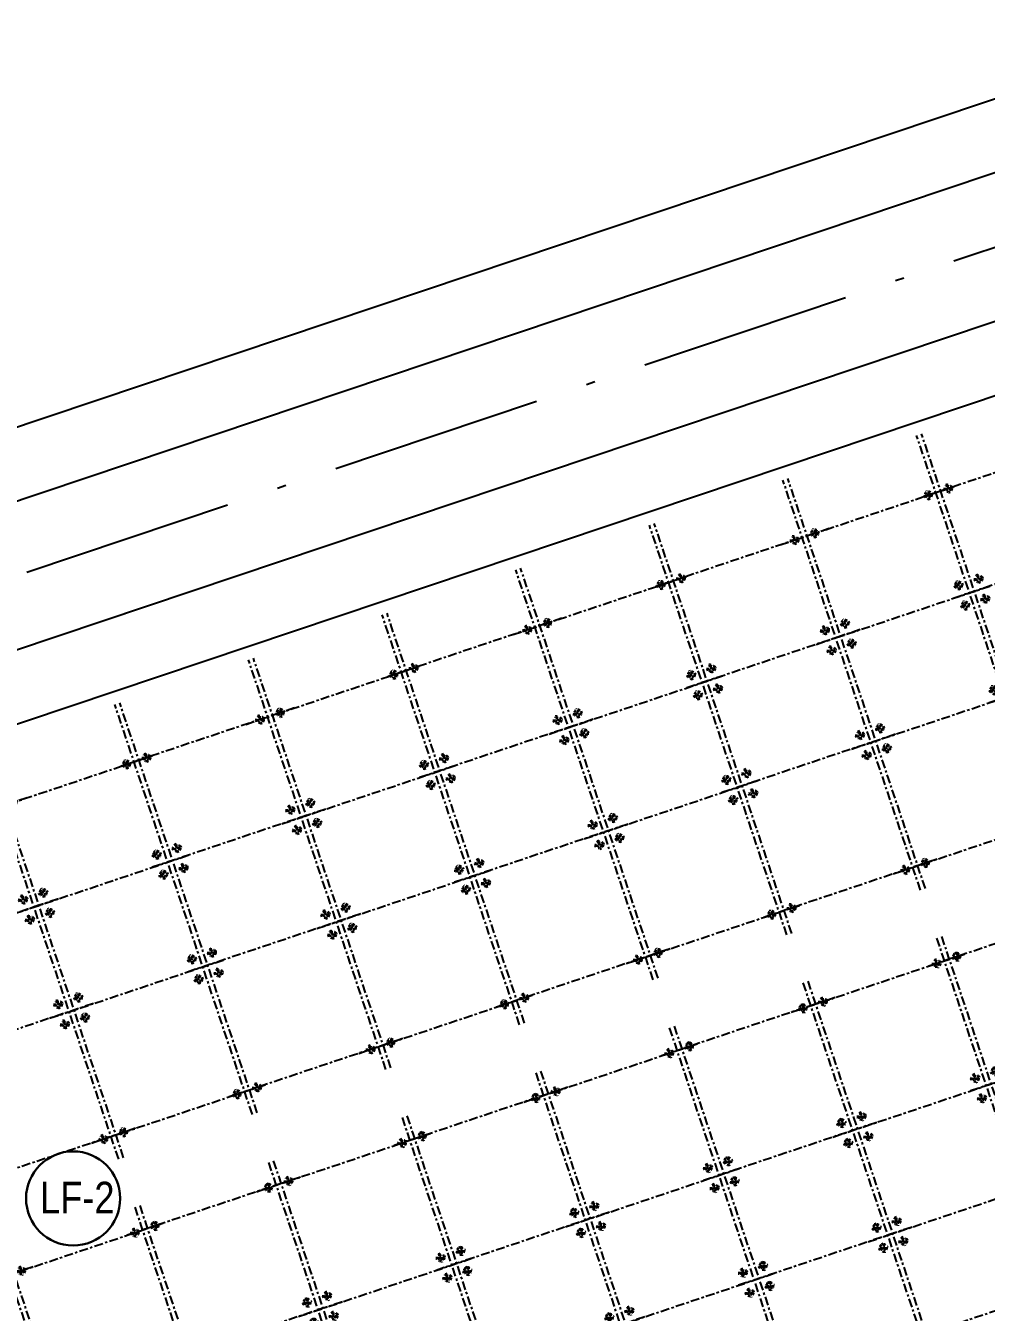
# Model space of a CAD drawing. Header units: metres. Extents: x 568006 to 1139366, y 2064802 to 4131555.
# Drawn here: x 569373.9 to 569414.7, y 2065086.7 to 2065141.4 of the extents above; entities that cross this region are included whole.
import ezdxf
from ezdxf.enums import TextEntityAlignment as Align
from ezdxf.xclip import XClip

# ---------------------------------------------------------------- set-up
doc = ezdxf.new("R2010")
doc.units = ezdxf.units.M
doc.header["$XCLIPFRAME"] = 0
for name, pattern in [('ACAD_ISO10W100', [18.5, 12, -3, 0.5, -3]), ('CENTER2', [1.125, 0.75, -0.125, 0.125, -0.125]), ('HIDDEN', [0.375, 0.25, -0.125])]:
    doc.linetypes.add(name, pattern=pattern)
doc.layers.get('0').update_dxf_attribs({"linetype": 'CONTINUOUS'})
for name, color, linetype, lineweight in [('-WALL', 4, 'CONTINUOUS', 35), ('hung-demlonha', 7, 'CONTINUOUS', 15), ('kata_text', 254, 'CONTINUOUS', 30)]:
    doc.layers.add(name, color=color, linetype=linetype, lineweight=lineweight)
for name, color, linetype in [('01.AXIS', 160, 'CENTER2'), ('BoThamCo', 94, 'CONTINUOUS'), ('CDC.01.AXIS', 160, 'CENTER2'), ('datOlienke', 42, 'CONTINUOUS'), ('ghi_chu', 7, 'CONTINUOUS'), ('LogDg', 7, 'CONTINUOUS'), ('TimDg', 222, 'CONTINUOUS'), ('ViaHeS', 32, 'CONTINUOUS')]:
    doc.layers.add(name, color=color, linetype=linetype)
doc.styles.add('QH1', font='arialbd.ttf', dxfattribs={"width": 0.8})
doc.styles.add('VNH', font='', dxfattribs={"height": 2.5})
doc.styles.get('VNH').set_extended_font_data('.VnArial NarrowH')

# ---------------------------------------------------------------- blocks, each defined once
blk = doc.blocks.new('A$C758D662A')
at = {"linetype": 'HIDDEN', "ltscale": 500}
for radius in [300, 200]:
    blk.add_circle((0, 0), radius, dxfattribs=at)
at = {"layer": 'CDC.01.AXIS', "ltscale": 200}
for p, q in [((437, 0), (-437, 0)), ((0, 437), (0, -437))]:
    blk.add_line(p, q, dxfattribs=at)
blk = doc.blocks.new('MAU M1SH')
at = {"layer": '01.AXIS', "ltscale": 500}
for p, q in [((-370, 15724), (-370, -2671)), ((5410, 15724), (5410, -2671)), ((-1468, 14700), (6323, 14700)), ((-1468, 9100), (6323, 9100)), ((-1468, 4400), (6323, 4400)), ((-1575, -100), (6216, -100))]:
    blk.add_line(p, q, dxfattribs=at)
at = {"xscale": 0.5, "yscale": 0.5, "zscale": 0.5}
for p in [(-30, 14700), (5070, 14700), (-30, 9550), (5070, 9550), (-30, 8650), (5070, 8650), (-30, 4850), (5070, 4850), (-30, 3950), (5070, 3950), (-30, -100), (5070, -100)]:
    blk.add_blockref('A$C758D662A', p, dxfattribs=at)
blk = doc.blocks.new('tmbc_khub')
at = {"layer": 'BoThamCo'}
blk.add_lwpolyline([(-132.948, 337.8), (-139.928, 357.097), (-146.448, 360.466), (-253.54, 330.849), (-256.994, 324.707), (-249.597, 298.649), (-243.491, 295.43), (-135.988, 331.507)], close=True, dxfattribs=at)
at = {"layer": 'datOlienke'}
blk.add_lwpolyline([(-229.275, 245.35), (-118.297, 282.594), (-115.257, 288.887), (-125.465, 317.108), (-131.905, 320.219), (-240.21, 283.873), (-243.585, 277.472), (-235.381, 248.569)], close=True, dxfattribs=at)
at = {"layer": 'kata_text'}
blk.add_circle((-190.678, 279.52), 2.004, dxfattribs=at)
at = {"layer": 'LogDg'}
blk.add_lwpolyline([(-257.198, 332.95), (-146.889, 363.457, -0.391769), (-137.233, 358.467), (-130.167, 338.931, -0.421043), (-135.145, 328.625), (-245.155, 291.707, -0.428104), (-255.396, 297.106), (-262.762, 323.055, -0.416202)], format="xyb", close=True, dxfattribs=at)
blk.add_lwpolyline([(-122.683, 318.237, 0.407417), (-132.751, 323.1), (-244.231, 285.688, 0.400458), (-249.381, 275.919), (-241.18, 247.027, 0.428104), (-230.939, 241.627), (-117.454, 279.712, 0.421043), (-112.476, 290.018), (-122.683, 318.237)], format="xyb", dxfattribs=at)
at = {"layer": 'TimDg', "linetype": 'ACAD_ISO10W100', "ltscale": 0.75}
blk.add_lwpolyline([(507.546, 381.621), (291.324, 260.971), (120.566, 161.757, -0.050684), (-63.655, 78.367), (-512.602, -72.298), (-676.954, -124.133)], format="xyb", dxfattribs=at)
blk.add_lwpolyline([(-257.98, 284.238), (-123.517, 329.363)], dxfattribs=at)
at = {"layer": 'ViaHeS'}
for points in [[(-243.491, 295.43), (-135.988, 331.507), (-132.948, 337.8), (-139.928, 357.097), (-146.448, 360.466), (-253.54, 330.849), (-256.994, 324.707), (-249.597, 298.649)], [(-229.275, 245.35), (-118.297, 282.594), (-115.257, 288.887), (-125.465, 317.108), (-131.905, 320.219), (-240.21, 283.873), (-243.585, 277.472), (-235.381, 248.569)]]:
    blk.add_lwpolyline(points, close=True, dxfattribs=at)
at = {"layer": '-WALL'}
for p, xscale, yscale, zscale, rotation in [((-148.586, 311.246), 0.0009999999999999992, 0.0009999999999999992, 0.0009999999999999992, 198.5514996331912), ((-159.052, 307.734), -0.001, 0.001, 0.001, 198.5514997182336), ((-159.962, 307.428), 0.0009999999999999992, 0.0009999999999999992, 0.0009999999999999992, 198.5514996331912), ((-170.428, 303.916), -0.001, 0.001, 0.001, 198.5514997182336), ((-171.339, 303.611), 0.0009999999999999992, 0.0009999999999999992, 0.0009999999999999992, 198.5514996331912), ((-181.805, 300.098), -0.001, 0.001, 0.001, 198.5514997182336), ((-182.715, 299.793), 0.0009999999999999992, 0.0009999999999999992, 0.0009999999999999992, 198.5514996331912), ((-193.181, 296.28), -0.001, 0.001, 0.001, 198.5514997182336), ((-194.092, 295.975), 0.0009999999999999992, 0.0009999999999999992, 0.0009999999999999992, 198.5514996331912), ((-143.584, 277.483), -0.001, 0.0009999999999999998, 0.001, 18.5512189836323), ((-154.05, 273.971), 0.0009999999999999998, 0.0009999999999999998, 0.0009999999999999998, 18.55121889858988), ((-154.961, 273.665), -0.001, 0.0009999999999999998, 0.001, 18.5512189836323), ((-165.427, 270.153), 0.0009999999999999998, 0.0009999999999999998, 0.0009999999999999998, 18.55121889858988), ((-166.337, 269.847), -0.001, 0.0009999999999999998, 0.001, 18.5512189836323), ((-176.803, 266.335), 0.0009999999999999998, 0.0009999999999999998, 0.0009999999999999998, 18.55121889858988), ((-177.714, 266.03), -0.001, 0.0009999999999999998, 0.001, 18.5512189836323), ((-188.18, 262.517), 0.0009999999999999998, 0.0009999999999999998, 0.0009999999999999998, 18.55121889858988), ((-189.09, 262.212), -0.001, 0.0009999999999999998, 0.001, 18.5512189836323)]:
    blk.add_blockref('MAU M1SH', p, dxfattribs=dict(at, xscale=xscale, yscale=yscale, zscale=zscale, rotation=rotation))
at = {"layer": 'hung-demlonha', "color": 7, "ltscale": 5, "style": 'QH1', "width": 0.65}
for tag, p in [('BT04', (-109.598, 191.643)), ('BT06', (-305.798, 171.199)), ('BT05', (-282.572, 137.244))]:
    blk.add_attdef(tag, text='', height=3.96, rotation=0, dxfattribs=at).set_placement(p, align=Align.CENTER)
at = {"layer": 'kata_text', "insert": (-192.083, 280.231), "char_height": 1.344, "width": 17.72856, "attachment_point": 1, "style": 'VNH'}
blk.add_mtext('LF-2', dxfattribs=at)

msp = doc.modelspace()

# ---------------------------------------------------------------- block references
at = {"layer": 'ghi_chu'}
ref = msp.add_blockref('tmbc_khub', (569786.408, 2065163.987), dxfattribs=at)
XClip(ref).set_block_clipping_path([(-201.6066774619, 54.738211852), (-109.9841080916, 137.3826739991)])
ref = msp.add_blockref('tmbc_khub', (569566.549, 2064812.011), dxfattribs=at)
XClip(ref).set_block_clipping_path([(-245.2612135945, 174.796498704), (-53.3045809087, 337.2658173321)])

doc.saveas('drawing.dxf')
